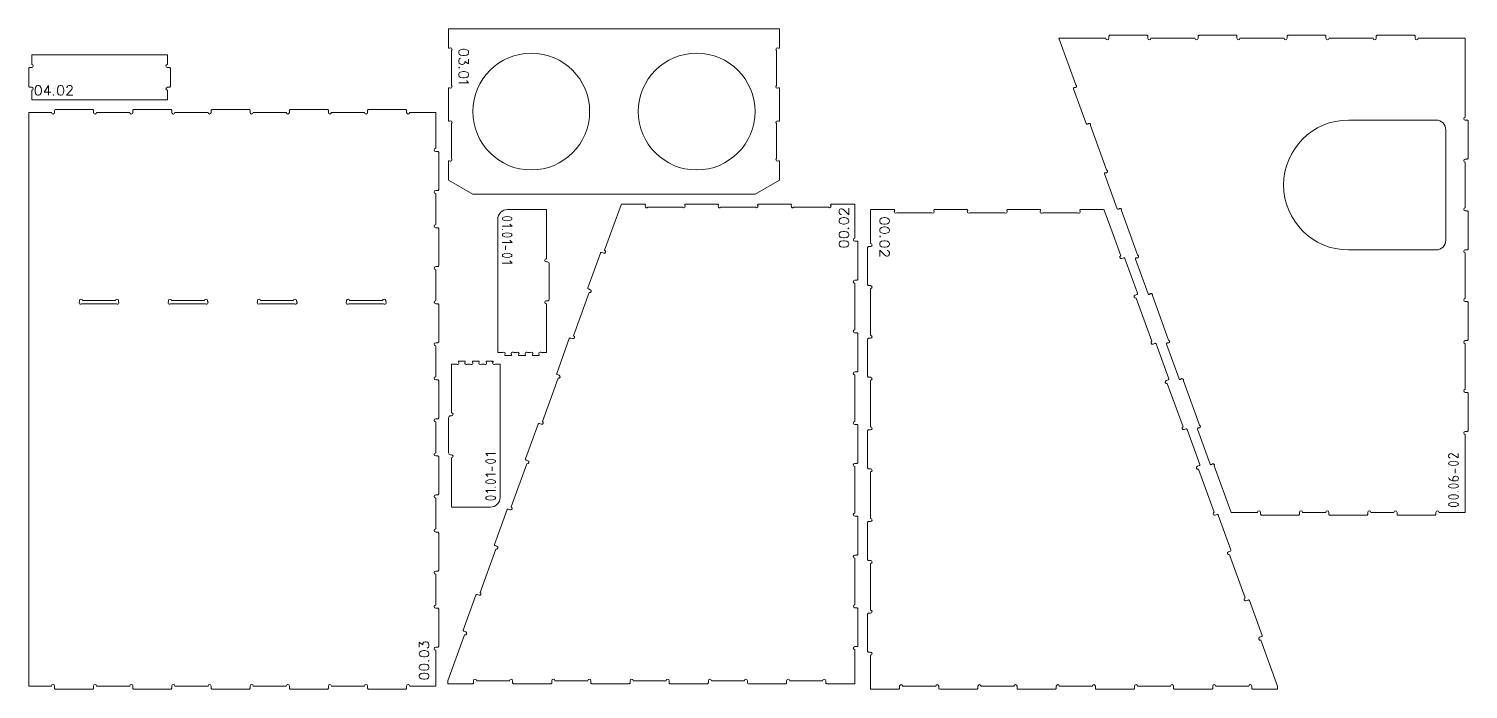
# Model space of a CAD drawing. Header units: millimetres. Extents: x 10 to 1490, y 10 to 689.
import ezdxf

# ---------------------------------------------------------------- set-up
doc = ezdxf.new("R2010")
doc.units = ezdxf.units.MM
doc.layers.add('cut', color=7, linetype='Continuous', lineweight=0)
doc.layers.add('mark', color=7, linetype='Continuous', lineweight=0)

msp = doc.modelspace()

# ---------------------------------------------------------------- linework, layer by layer
at = {"layer": 'cut'}
for points in [[(441.7, 688.7), (781.7, 688.7), (781.7, 668.7), (780.8, 668.7, 1), (778.6, 666.5), (778.6, 630.5, 1), (780.8, 628.2), (781.7, 628.2), (781.7, 593.7), (780.8, 593.7, 1), (778.6, 591.4), (778.6, 555.4, 1), (780.8, 553.2), (781.7, 553.2), (781.7, 533.2), (756.7, 518.7), (466.7, 518.7), (441.7, 533.2), (441.7, 553.2), (442.5, 553.2, 1), (444.8, 555.4), (444.8, 591.4, 1), (442.5, 593.7), (441.7, 593.7), (441.7, 628.2), (442.5, 628.2, 1), (444.8, 630.5), (444.8, 666.5, 1), (442.5, 668.7), (441.7, 668.7)], [(1486.8, 679), (1486.8, 598.1, 1), (1486.8, 594.9), (1488.8, 594.9, -0.414214), (1489.8, 593.9), (1489.8, 555.9, -0.414214), (1488.8, 554.9), (1486.8, 554.9, 1), (1486.8, 551.7), (1486.8, 504.8, 1), (1486.8, 501.6), (1488.8, 501.6, -0.414214), (1489.8, 500.6), (1489.8, 462.6, -0.414214), (1488.8, 461.6), (1486.8, 461.6, 1), (1486.8, 458.5), (1486.8, 411.6, 1), (1486.8, 408.4), (1488.8, 408.4, -0.414214), (1489.8, 407.4), (1489.8, 369.4, -0.414214), (1488.8, 368.4), (1486.8, 368.4, 1), (1486.8, 365.2), (1486.8, 318.3, 1), (1486.8, 315.1), (1488.8, 315.1, -0.414214), (1489.8, 314.1), (1489.8, 276.1, -0.414214), (1488.8, 275.1), (1486.8, 275.1, 1), (1486.8, 271.9), (1486.8, 191.9), (1459.8, 191.9, 1), (1456.6, 191.9), (1456.6, 189.9, -0.414214), (1455.6, 188.9), (1417.6, 188.9, -0.414214), (1416.6, 189.9), (1416.6, 191.9, 1), (1413.5, 191.9), (1389.7, 191.9, 1), (1386.5, 191.9), (1386.5, 189.9, -0.414214), (1385.5, 188.9), (1347.5, 188.9, -0.414214), (1346.5, 189.9), (1346.5, 191.9, 1), (1343.3, 191.9), (1319.5, 191.9, 1), (1316.4, 191.9), (1316.4, 189.9, -0.414214), (1315.4, 188.9), (1277.4, 188.9, -0.414214), (1276.4, 189.9), (1276.4, 191.9, 1), (1273.2, 191.9), (1246.2, 191.9), (1228.8, 239.7, 1), (1226, 241), (1225.7, 240.9, -0.414214), (1224.4, 241.5), (1211.4, 277.2, -0.414213), (1212, 278.5), (1212.3, 278.6, 1), (1213.6, 281.5), (1197, 327.1, 1), (1194.1, 328.5), (1193.9, 328.4, -0.414214), (1192.6, 329), (1179.6, 364.7, -0.414213), (1180.2, 366), (1180.5, 366, 1), (1181.8, 368.9), (1165.2, 414.6, 1), (1162.3, 415.9), (1162.1, 415.8, -0.414214), (1160.8, 416.4), (1147.8, 452.1, -0.414214), (1148.4, 453.4), (1148.6, 453.5, 1), (1150, 456.4), (1133.4, 502, 1), (1130.5, 503.3), (1130.2, 503.3, -0.414213), (1129, 503.9), (1116, 539.6, -0.414214), (1116.6, 540.8), (1116.8, 540.9, 1), (1118.1, 543.8), (1101.5, 589.5, 1), (1098.7, 590.8), (1098.4, 590.7, -0.414214), (1097.1, 591.3), (1084.1, 627, -0.414214), (1084.7, 628.3), (1085, 628.4, 1), (1086.3, 631.3), (1068.9, 679), (1117.3, 679, 1), (1120.5, 679), (1120.5, 681.1, -0.414214), (1121.5, 682.1), (1159.5, 682.1, -0.414214), (1160.5, 681.1), (1160.5, 679, 1), (1163.7, 679), (1208.9, 679, 1), (1212.1, 679), (1212.1, 681.1, -0.414214), (1213.1, 682.1), (1251.1, 682.1, -0.414214), (1252.1, 681.1), (1252.1, 679, 1), (1255.2, 679), (1300.5, 679, 1), (1303.6, 679), (1303.6, 681.1, -0.414214), (1304.6, 682.1), (1342.6, 682.1, -0.414214), (1343.6, 681.1), (1343.6, 679, 1), (1346.8, 679), (1392, 679, 1), (1395.2, 679), (1395.2, 681.1, -0.414214), (1396.2, 682.1), (1434.2, 682.1, -0.414214), (1435.2, 681.1), (1435.2, 679, 1), (1438.4, 679)], [(13.2, 615.9), (13.2, 625.6, 1), (13.2, 628.7), (11.2, 628.7, -0.414214), (10.2, 629.7), (10.2, 648, -0.414214), (11.2, 649), (13.2, 649, 1), (13.2, 652.2), (13.2, 661.9), (152.7, 661.9), (152.7, 652.2, 1), (152.7, 649), (154.7, 649, -0.414214), (155.7, 648), (155.7, 629.7, -0.414214), (154.7, 628.7), (152.7, 628.7, 1), (152.7, 625.6), (152.7, 615.9)], [(428.5, 13.4), (401.7, 13.4, 1), (398.5, 13.4), (398.5, 11.2, -0.414214), (397.5, 10.2), (359.5, 10.2, -0.414214), (358.5, 11.2), (358.5, 13.4, 1), (355.3, 13.4), (321.2, 13.4, 1), (318.1, 13.4), (318.1, 11.2, -0.414214), (317.1, 10.2), (279.1, 10.2, -0.414214), (278.1, 11.2), (278.1, 13.4, 1), (274.9, 13.4), (240.8, 13.4, 1), (237.6, 13.4), (237.6, 11.2, -0.414214), (236.6, 10.2), (198.6, 10.2, -0.414214), (197.6, 11.2), (197.6, 13.4, 1), (194.4, 13.4), (160.3, 13.4, 1), (157.1, 13.4), (157.1, 11.2, -0.414214), (156.1, 10.2), (118.1, 10.2, -0.414214), (117.1, 11.2), (117.1, 13.4, 1), (114, 13.4), (79.9, 13.4, 1), (76.7, 13.4), (76.7, 11.2, -0.414214), (75.7, 10.2), (37.7, 10.2, -0.414214), (36.7, 11.2), (36.7, 13.4, 1), (33.5, 13.4), (10.2, 13.4), (10.2, 602.7), (33.5, 602.7, 1), (36.7, 602.7), (36.7, 604.9, -0.414213), (37.7, 605.9), (75.7, 605.9, -0.414214), (76.7, 604.9), (76.7, 602.7, 1), (79.9, 602.7), (114, 602.7, 1), (117.1, 602.7), (117.1, 604.9, -0.414214), (118.1, 605.9), (156.1, 605.9, -0.414214), (157.1, 604.9), (157.1, 602.7, 1), (160.3, 602.7), (194.4, 602.7, 1), (197.6, 602.7), (197.6, 604.9, -0.414214), (198.6, 605.9), (236.6, 605.9, -0.414214), (237.6, 604.9), (237.6, 602.7, 1), (240.8, 602.7), (274.9, 602.7, 1), (278.1, 602.7), (278.1, 604.9, -0.414214), (279.1, 605.9), (317.1, 605.9, -0.414214), (318.1, 604.9), (318.1, 602.7, 1), (321.2, 602.7), (355.3, 602.7, 1), (358.5, 602.7), (358.5, 604.9, -0.414214), (359.5, 605.9), (397.5, 605.9, -0.414214), (398.5, 604.9), (398.5, 602.7, 1), (401.7, 602.7), (428.5, 602.7), (428.5, 565.8, 1), (428.5, 562.6), (430.5, 562.6, -0.414214), (431.5, 561.6), (431.5, 523.6, -0.414214), (430.5, 522.6), (428.5, 522.6, 1), (428.5, 519.4), (428.5, 487.6, 1), (428.5, 484.4), (430.5, 484.4, -0.414214), (431.5, 483.4), (431.5, 445.4, -0.414214), (430.5, 444.4), (428.5, 444.4, 1), (428.5, 441.2), (428.5, 409.4, 1), (428.5, 406.2), (430.5, 406.2, -0.414214), (431.5, 405.2), (431.5, 367.2, -0.414214), (430.5, 366.2), (428.5, 366.2, 1), (428.5, 363), (428.5, 331.2, 1), (428.5, 328), (430.5, 328, -0.414214), (431.5, 327), (431.5, 289, -0.414214), (430.5, 288), (428.5, 288, 1), (428.5, 284.8), (428.5, 253, 1), (428.5, 249.8), (430.5, 249.8, -0.414214), (431.5, 248.8), (431.5, 210.8, -0.414214), (430.5, 209.8), (428.5, 209.8, 1), (428.5, 206.6), (428.5, 174.8, 1), (428.5, 171.6), (430.5, 171.6, -0.414214), (431.5, 170.6), (431.5, 132.6, -0.414214), (430.5, 131.6), (428.5, 131.6, 1), (428.5, 128.4), (428.5, 96.6, 1), (428.5, 93.4), (430.5, 93.4, -0.414214), (431.5, 92.4), (431.5, 54.4, -0.414214), (430.5, 53.4), (428.5, 53.4, 1), (428.5, 50.2)], [(1411.8, 595), (1366.8, 595, 1), (1366.8, 461.5), (1456.8, 461.5, 0.414214), (1466.8, 471.5), (1466.8, 585, 0.414214), (1456.8, 595)], [(859.3, 15.8), (830.4, 15.8, -0.414214), (829.4, 16.8), (829.4, 18.9, 1), (826.2, 18.9), (792.3, 18.9, 1), (789.2, 18.9), (789.2, 16.8, -0.414214), (788.2, 15.8), (749.9, 15.8, -0.414213), (748.9, 16.8), (748.9, 18.9, 1), (745.7, 18.9), (711.9, 18.9, 1), (708.7, 18.9), (708.7, 16.8, -0.414214), (707.7, 15.8), (669.5, 15.8, -0.414214), (668.5, 16.8), (668.5, 18.9, 1), (665.3, 18.9), (631.4, 18.9, 1), (628.3, 18.9), (628.3, 16.8, -0.414214), (627.3, 15.8), (589, 15.8, -0.414214), (588, 16.8), (588, 18.9, 1), (584.8, 18.9), (551, 18.9, 1), (547.8, 18.9), (547.8, 16.8, -0.414214), (546.8, 15.8), (508.5, 15.8, -0.414214), (507.5, 16.8), (507.5, 18.9, 1), (504.4, 18.9), (470.5, 18.9, 1), (467.3, 18.9), (467.3, 16.8, -0.414214), (466.3, 15.8), (441, 15.8), (441, 18.8), (458.2, 66.1, 1), (459.3, 69.1), (457.4, 69.8, -0.414214), (456.8, 71), (469.8, 106.8, -0.414214), (471.1, 107.4), (473, 106.7, 1), (474.1, 109.6), (490.2, 154, 1), (491.3, 157), (489.4, 157.7, -0.414213), (488.8, 158.9), (501.8, 194.7, -0.414214), (503.1, 195.2), (505, 194.6, 1), (506.1, 197.5), (522.2, 241.9, 1), (523.3, 244.9), (521.4, 245.6, -0.414213), (520.8, 246.8), (533.8, 282.5, -0.414214), (535.1, 283.1), (537, 282.5, 1), (538.1, 285.4), (554.2, 329.8, 1), (555.3, 332.8), (553.4, 333.5, -0.414213), (552.8, 334.7), (565.8, 370.4, -0.414214), (567.1, 371), (569, 370.4, 1), (570.1, 373.3), (586.2, 417.7, 1), (587.3, 420.7), (585.4, 421.4, -0.414213), (584.8, 422.6), (597.8, 458.3, -0.414214), (599.1, 458.9), (601, 458.3, 1), (602, 461.2), (619, 507.9, -0.315299), (620, 508.6), (643.2, 508.6, -0.414214), (644.2, 507.6), (644.2, 507.6, 1), (646.4, 505.3), (682.1, 505.3, 1), (684.4, 507.6), (684.4, 507.6, -0.414214), (685.4, 508.6), (718.2, 508.6, -0.414214), (719.2, 507.6), (719.2, 507.6, 1), (721.4, 505.3), (757.1, 505.3, 1), (759.4, 507.6), (759.4, 507.6, -0.414214), (760.4, 508.6), (793.2, 508.6, -0.414214), (794.2, 507.6), (794.2, 507.6, 1), (796.4, 505.3), (832.1, 505.3, 1), (834.4, 507.6), (834.4, 507.6, -0.414214), (835.4, 508.6), (858.3, 508.6, -0.414214), (859.3, 507.6), (859.3, 473.6, 1), (859.3, 470.5), (861.3, 470.5, -0.414214), (862.3, 469.5), (862.3, 431.5, -0.414214), (861.3, 430.5), (859.3, 430.5, 1), (859.3, 427.3), (859.3, 379.5, 1), (859.3, 376.3), (861.3, 376.3, -0.414214), (862.3, 375.3), (862.3, 337.3, -0.414214), (861.3, 336.3), (859.3, 336.3, 1), (859.3, 333.1), (859.3, 285.3, 1), (859.3, 282.2), (861.3, 282.2, -0.414214), (862.3, 281.2), (862.3, 243.2, -0.414214), (861.3, 242.2), (859.3, 242.2, 1), (859.3, 239), (859.3, 191.2, 1), (859.3, 188), (861.3, 188, -0.414214), (862.3, 187), (862.3, 149, -0.414214), (861.3, 148), (859.3, 148, 1), (859.3, 144.8), (859.3, 97, 1), (859.3, 93.9), (861.3, 93.9, -0.414214), (862.3, 92.9), (862.3, 54.9, -0.414214), (861.3, 53.9), (859.3, 53.9, 1), (859.3, 50.7)], [(542.2, 503), (542.2, 452.4, 1), (542.2, 449.2), (543.2, 449.2, -0.414214), (545.2, 447.2), (545.2, 411.2, -0.414214), (543.2, 409.2), (542.2, 409.2, 1), (542.2, 406), (542.2, 356.1), (537.2, 356.1, 1), (534.9, 353.9), (534.9, 353), (527.9, 353), (527.9, 353.9, 1), (525.7, 356.1), (522.9, 356.1, 1), (520.7, 353.9), (520.7, 353), (513.7, 353), (513.7, 353.9, 1), (511.4, 356.1), (508.7, 356.1, 1), (506.4, 353.9), (506.4, 353), (499.4, 353), (499.4, 353.9, 1), (497.2, 356.1), (492.2, 356.1), (492.2, 493, -0.414214), (502.2, 503)], [(1124.7, 477.5), (1132.7, 455.6, 1), (1133.8, 452.7), (1135.6, 453.3, -0.414214), (1136.9, 452.8), (1149.9, 417, -0.414214), (1149.3, 415.8), (1147.4, 415.1, 1), (1148.5, 412.1), (1164.7, 367.8, 1), (1165.8, 364.8), (1167.6, 365.5, -0.414214), (1168.9, 364.9), (1181.9, 329.1, -0.414214), (1181.3, 327.9), (1179.4, 327.2, 1), (1180.5, 324.2), (1196.7, 279.9, 1), (1197.7, 276.9), (1199.6, 277.6, -0.414214), (1200.9, 277), (1213.9, 241.2, -0.414214), (1213.3, 240), (1211.4, 239.3, 1), (1212.5, 236.3), (1228.6, 192, 1), (1229.7, 189), (1231.6, 189.7, -0.414214), (1232.9, 189.1), (1245.9, 153.4, -0.414213), (1245.3, 152.1), (1243.4, 151.4, 1), (1244.5, 148.4), (1260.6, 104.1, 1), (1261.7, 101.1), (1263.6, 101.8, -0.414214), (1264.9, 101.2), (1277.9, 65.5, -0.414214), (1277.3, 64.2), (1275.4, 63.5, 1), (1276.5, 60.5), (1293.7, 13.2), (1293.7, 10.2), (1268.4, 10.2, -0.414214), (1267.4, 11.2), (1267.4, 13.3, 1), (1264.2, 13.3), (1230.4, 13.3, 1), (1227.2, 13.3), (1227.2, 11.2, -0.414214), (1226.2, 10.2), (1187.9, 10.2, -0.414214), (1186.9, 11.2), (1186.9, 13.3, 1), (1183.8, 13.3), (1149.9, 13.3, 1), (1146.7, 13.3), (1146.7, 11.2, -0.414214), (1145.7, 10.2), (1107.5, 10.2, -0.414214), (1106.5, 11.2), (1106.5, 13.3, 1), (1103.3, 13.3), (1069.4, 13.3, 1), (1066.3, 13.3), (1066.3, 11.2, -0.414214), (1065.3, 10.2), (1027, 10.2, -0.414214), (1026, 11.2), (1026, 13.3, 1), (1022.8, 13.3), (989, 13.3, 1), (985.8, 13.3), (985.8, 11.2, -0.414214), (984.8, 10.2), (946.5, 10.2, -0.414213), (945.5, 11.2), (945.5, 13.3, 1), (942.4, 13.3), (908.5, 13.3, 1), (905.3, 13.3), (905.3, 11.2, -0.414214), (904.3, 10.2), (875.4, 10.2), (875.4, 45.1, 1), (875.4, 48.3), (873.4, 48.3, -0.414214), (872.4, 49.3), (872.4, 87.3, -0.414214), (873.4, 88.3), (875.4, 88.3, 1), (875.4, 91.5), (875.4, 139.3, 1), (875.4, 142.4), (873.4, 142.4, -0.414214), (872.4, 143.4), (872.4, 181.4, -0.414214), (873.4, 182.4), (875.4, 182.4, 1), (875.4, 185.6), (875.4, 233.4, 1), (875.4, 236.6), (873.4, 236.6, -0.414214), (872.4, 237.6), (872.4, 275.6, -0.414214), (873.4, 276.6), (875.4, 276.6, 1), (875.4, 279.8), (875.4, 327.6, 1), (875.4, 330.7), (873.4, 330.7, -0.414214), (872.4, 331.7), (872.4, 369.7, -0.414214), (873.4, 370.7), (875.4, 370.7, 1), (875.4, 373.9), (875.4, 421.7, 1), (875.4, 424.9), (873.4, 424.9, -0.414214), (872.4, 425.9), (872.4, 463.9, -0.414214), (873.4, 464.9), (875.4, 464.9, 1), (875.4, 468.1), (875.4, 502, -0.414214), (876.4, 503), (899.3, 503, -0.414214), (900.3, 502), (900.3, 502, 1), (902.6, 499.7), (938.3, 499.7, 1), (940.5, 502), (940.5, 502, -0.414214), (941.5, 503), (974.3, 503, -0.414214), (975.3, 502), (975.3, 502, 1), (977.6, 499.7), (1013.3, 499.7, 1), (1015.5, 502), (1015.5, 502, -0.414214), (1016.5, 503), (1049.3, 503, -0.414214), (1050.3, 502), (1050.3, 502, 1), (1052.6, 499.7), (1088.3, 499.7, 1), (1090.5, 502), (1090.5, 502, -0.414214), (1091.5, 503), (1114.7, 503, -0.315299), (1115.7, 502.3)], [(100.2, 406.3, 1), (102.4, 408.5), (102.4, 409.5, 1), (99.2, 409.5), (65.4, 409.5, 1), (62.2, 409.5), (62.2, 408.5, 1), (64.5, 406.3)], [(191.7, 406.3, 1), (194, 408.5), (194, 409.5, 1), (190.8, 409.5), (156.9, 409.5, 1), (153.8, 409.5), (153.8, 408.5, 1), (156, 406.3)], [(283.3, 406.3, 1), (285.5, 408.5), (285.5, 409.5, 1), (282.3, 409.5), (248.5, 409.5, 1), (245.3, 409.5), (245.3, 408.5, 1), (247.6, 406.3)], [(374.8, 406.3, 1), (377.1, 408.5), (377.1, 409.5, 1), (373.9, 409.5), (340, 409.5, 1), (336.9, 409.5), (336.9, 408.5, 1), (339.1, 406.3)], [(444.7, 197.3), (444.7, 247.9, 1), (444.7, 251.1), (443.7, 251.1, -0.414214), (441.7, 253.1), (441.7, 289.1, -0.414214), (443.7, 291.1), (444.7, 291.1, 1), (444.7, 294.3), (444.7, 344.2), (449.7, 344.2, 1), (451.9, 346.4), (451.9, 347.3), (458.9, 347.3), (458.9, 346.4, 1), (461.2, 344.2), (463.9, 344.2, 1), (466.2, 346.4), (466.2, 347.3), (473.2, 347.3), (473.2, 346.4, 1), (475.4, 344.2), (478.2, 344.2, 1), (480.4, 346.4), (480.4, 347.3), (487.4, 347.3), (487.4, 346.4, 1), (489.7, 344.2), (494.7, 344.2), (494.7, 207.3, -0.414214), (484.7, 197.3)]]:
    msp.add_lwpolyline(points, format="xyb", close=True, dxfattribs=at)
for centre in [(526.7, 603.7), (696.7, 603.7)]:
    msp.add_circle(centre, 60, dxfattribs=at)
at = {"layer": 'mark'}
for p, q in [((452.2, 656.3), (452.7, 657.6)), ((452.2, 654.9), (452.2, 656.3)), ((452.7, 653.5), (452.2, 654.9)), ((452.7, 657.6), (453.1, 658.1)), ((453.6, 652.6), (452.7, 653.5)), ((453.1, 658.1), (454.1, 658.6)), ((455.1, 652.1), (453.6, 652.6)), ((456, 652.1), (455.1, 652.1)), ((457.4, 652.6), (456, 652.1)), ((457.9, 653), (457.4, 652.6)), ((458.4, 654), (457.9, 653)), ((462.2, 652.6), (458.4, 655.3)), ((458.4, 655.3), (458.4, 654)), ((462.2, 657.6), (462.2, 652.6)), ((452.7, 649.4), (452.2, 648.9)), ((452.2, 648.9), (452.7, 648.4)), ((453.1, 648.9), (452.7, 649.4)), ((30.5, 630.5), (25.9, 623.8)), ((25.9, 623.8), (32.8, 623.8)), ((30.5, 620.5), (30.5, 630.5)), ((53.4, 625.2), (48.9, 620.5)), ((49.3, 628.6), (49.8, 629.5)), ((49.3, 628.1), (49.3, 628.6)), ((49.8, 629.5), (50.2, 630)), ((50.2, 630), (51.2, 630.5)), ((51.2, 630.5), (53, 630.5)), ((53, 630.5), (53.9, 630)), ((54.4, 626.7), (53.4, 625.2)), ((53.9, 630), (54.4, 629.5)), ((54.4, 629.5), (54.8, 628.6)), ((54.8, 627.6), (54.4, 626.7)), ((54.8, 628.6), (54.8, 627.6)), ((462.2, 633.3), (452.2, 633.3)), ((460.3, 635.6), (460.8, 634.7)), ((460.8, 634.7), (462.2, 633.3)), ((35.5, 621.4), (35.1, 621)), ((35.1, 621), (35.5, 620.5)), ((35.5, 620.5), (36, 621)), ((48.9, 620.5), (55.3, 620.5)), ((843.6, 502.9), (844, 503.3)), ((844, 503.3), (845, 503.8)), ((845, 503.8), (845.9, 503.8)), ((845.9, 503.8), (846.9, 503.3)), ((846.9, 503.3), (848.3, 502.4)), ((853.1, 497.6), (853.1, 504.3)), ((843.1, 501.9), (843.6, 502.9)), ((843.1, 500), (843.1, 501.9)), ((843.6, 499), (843.1, 500)), ((844, 498.6), (843.6, 499)), ((845, 498.1), (844, 498.6)), ((845.5, 498.1), (845, 498.1)), ((848.3, 502.4), (853.1, 497.6)), ((496.9, 485.9), (506.9, 485.9)), ((496.9, 482.6), (497.5, 482.6)), ((506.9, 485.9), (504.7, 488.1)), ((852.1, 483.8), (852.6, 483.3)), ((853.1, 483.8), (852.6, 484.3)), ((852.6, 483.3), (853.1, 483.8)), ((885.4, 475.6), (884.9, 475.2)), ((884.9, 475.2), (885.4, 474.7)), ((885.9, 475.2), (885.4, 475.6)), ((496.9, 469.3), (506.9, 469.3)), ((500.2, 461.5), (500.2, 465.9)), ((506.9, 469.3), (504.7, 471.5)), ((889.7, 456.6), (884.9, 461.3)), ((884.9, 461.3), (884.9, 454.7)), ((892.5, 460.9), (893, 460.9)), ((893, 460.9), (893.9, 460.4)), ((893.9, 460.4), (894.4, 459.9)), ((894.4, 459.9), (894.9, 459)), ((894.9, 459), (894.9, 457.1)), ((506.9, 448.1), (496.9, 448.1)), ((504.7, 450.4), (506.9, 448.1)), ((891.1, 455.6), (889.7, 456.6)), ((892, 455.2), (891.1, 455.6)), ((893, 455.2), (892, 455.2)), ((893.9, 455.6), (893, 455.2)), ((894.4, 456.1), (893.9, 455.6)), ((894.9, 457.1), (894.4, 456.1)), ((482.2, 249.9), (480, 252.2)), ((480, 252.2), (490, 252.2)), ((1473, 251.9), (1479.6, 247.8)), ((1479.6, 247.8), (1479.6, 252.2)), ((486.6, 238.8), (486.6, 234.4)), ((1471.3, 247.8), (1470.7, 248)), ((490, 231), (480, 231)), ((480, 231), (482.2, 228.8)), ((1476.3, 232.2), (1476.3, 236.6)), ((490, 214.4), (480, 214.4)), ((480, 214.4), (482.2, 212.2)), ((490, 217.7), (489.4, 217.7)), ((1479.6, 213.3), (1479.1, 213.3)), ((411.5, 53.5), (411.5, 58.5)), ((411.5, 58.5), (415.3, 55.8)), ((415.3, 57.1), (415.8, 58.1)), ((415.3, 55.8), (415.3, 57.1)), ((415.8, 58.1), (416.3, 58.5)), ((416.3, 58.5), (417.7, 59)), ((417.7, 59), (418.7, 59)), ((418.7, 59), (420.1, 58.5)), ((420.6, 53), (419.6, 52.5)), ((420.1, 58.5), (421, 57.6)), ((421, 53.5), (420.6, 53)), ((421, 57.6), (421.5, 56.2)), ((421.5, 54.8), (421, 53.5)), ((421.5, 56.2), (421.5, 54.8)), ((420.6, 39.2), (421, 38.8)), ((421.5, 39.2), (421, 39.7)), ((421, 38.8), (421.5, 39.2))]:
    msp.add_line(p, q, dxfattribs=at)
for points in [[(462.2, 665), (461.7, 666.4), (460.3, 667.3), (457.9, 667.7), (456.5, 667.7), (454.1, 667.3), (452.7, 666.4), (452.2, 665), (452.2, 664.1), (452.7, 662.7), (454.1, 661.8), (456.5, 661.3), (457.9, 661.3), (460.3, 661.8), (461.7, 662.7), (462.2, 664.1)], [(462.2, 642), (461.7, 643.4), (460.3, 644.3), (457.9, 644.8), (456.5, 644.8), (454.1, 644.3), (452.7, 643.4), (452.2, 642), (452.2, 641.1), (452.7, 639.7), (454.1, 638.8), (456.5, 638.3), (457.9, 638.3), (460.3, 638.8), (461.7, 639.7), (462.2, 641.1)], [(19.4, 630.5), (18.1, 630), (17.1, 628.6), (16.7, 626.2), (16.7, 624.8), (17.1, 622.4), (18.1, 621), (19.4, 620.5), (20.4, 620.5), (21.7, 621), (22.7, 622.4), (23.1, 624.8), (23.1, 626.2), (22.7, 628.6), (21.7, 630), (20.4, 630.5)], [(42.4, 630.5), (41, 630), (40.1, 628.6), (39.7, 626.2), (39.7, 624.8), (40.1, 622.4), (41, 621), (42.4, 620.5), (43.3, 620.5), (44.7, 621), (45.6, 622.4), (46.1, 624.8), (46.1, 626.2), (45.6, 628.6), (44.7, 630), (43.3, 630.5)], [(843.1, 491), (843.6, 489.5), (845, 488.6), (847.4, 488.1), (848.8, 488.1), (851.2, 488.6), (852.6, 489.5), (853.1, 491), (853.1, 491.9), (852.6, 493.3), (851.2, 494.3), (848.8, 494.8), (847.4, 494.8), (845, 494.3), (843.6, 493.3), (843.1, 491.9)], [(894.9, 491.8), (894.4, 493.2), (893, 494.2), (890.6, 494.7), (889.2, 494.7), (886.8, 494.2), (885.4, 493.2), (884.9, 491.8), (884.9, 490.9), (885.4, 489.4), (886.8, 488.5), (889.2, 488), (890.6, 488), (893, 488.5), (894.4, 489.4), (894.9, 490.9)], [(843.1, 476.7), (843.6, 475.2), (845, 474.3), (847.4, 473.8), (848.8, 473.8), (851.2, 474.3), (852.6, 475.2), (853.1, 476.7), (853.1, 477.6), (852.6, 479), (851.2, 480), (848.8, 480.5), (847.4, 480.5), (845, 480), (843.6, 479), (843.1, 477.6)], [(894.9, 482.3), (894.4, 483.7), (893, 484.7), (890.6, 485.2), (889.2, 485.2), (886.8, 484.7), (885.4, 483.7), (884.9, 482.3), (884.9, 481.3), (885.4, 479.9), (886.8, 479), (889.2, 478.5), (890.6, 478.5), (893, 479), (894.4, 479.9), (894.9, 481.3)], [(843.1, 467.1), (843.6, 465.7), (845, 464.8), (847.4, 464.3), (848.8, 464.3), (851.2, 464.8), (852.6, 465.7), (853.1, 467.1), (853.1, 468.1), (852.6, 469.5), (851.2, 470.5), (848.8, 471), (847.4, 471), (845, 470.5), (843.6, 469.5), (843.1, 468.1)], [(894.9, 468), (894.4, 469.4), (893, 470.4), (890.6, 470.9), (889.2, 470.9), (886.8, 470.4), (885.4, 469.4), (884.9, 468), (884.9, 467.1), (885.4, 465.6), (886.8, 464.7), (889.2, 464.2), (890.6, 464.2), (893, 464.7), (894.4, 465.6), (894.9, 467.1)], [(411.5, 46.1), (412, 44.7), (413.4, 43.8), (415.8, 43.4), (417.2, 43.4), (419.6, 43.8), (421, 44.7), (421.5, 46.1), (421.5, 47), (421, 48.4), (419.6, 49.3), (417.2, 49.8), (415.8, 49.8), (413.4, 49.3), (412, 48.4), (411.5, 47)], [(411.5, 32.3), (412, 30.9), (413.4, 30), (415.8, 29.6), (417.2, 29.6), (419.6, 30), (421, 30.9), (421.5, 32.3), (421.5, 33.2), (421, 34.6), (419.6, 35.5), (417.2, 36), (415.8, 36), (413.4, 35.5), (412, 34.6), (411.5, 33.2)], [(411.5, 23.1), (412, 21.8), (413.4, 20.8), (415.8, 20.4), (417.2, 20.4), (419.6, 20.8), (421, 21.8), (421.5, 23.1), (421.5, 24.1), (421, 25.4), (419.6, 26.4), (417.2, 26.8), (415.8, 26.8), (413.4, 26.4), (412, 25.4), (411.5, 24.1)]]:
    msp.add_lwpolyline(points, close=True, dxfattribs=at)
for points in [[(497.5, 492.6, 0.25), (506.3, 492.6, 0.5), (506.3, 494.8, 0.25), (497.5, 494.8, 0.5)], [(497.5, 475.9, 0.25), (506.3, 475.9, 0.5), (506.3, 478.1, 0.25), (497.5, 478.1, 0.5)], [(497.5, 454.8, 0.25), (506.3, 454.8, 0.5), (506.3, 457, 0.25), (497.5, 457, 0.5)], [(489.4, 245.5, 0.25), (480.5, 245.5, 0.5), (480.5, 243.3, 0.25), (489.4, 243.3, 0.5)], [(1470.2, 243.3, 0.5), (1470.2, 241.1, 0.25), (1479.1, 241.1, 0.5), (1479.1, 243.3, 0.25)], [(489.4, 224.4, 0.25), (480.5, 224.4, 0.5), (480.5, 222.2, 0.25), (489.4, 222.2, 0.5)], [(1474.1, 224.4), (1474.1, 226.6, -0.414214), (1476.3, 228.9), (1477.4, 228.9, -1), (1477.4, 224.4)], [(489.4, 207.7, 0.25), (480.5, 207.7, 0.5), (480.5, 205.5, 0.25), (489.4, 205.5, 0.5)], [(1470.2, 220, 0.5), (1470.2, 217.8, 0.25), (1479.1, 217.8, 0.5), (1479.1, 220, 0.25)], [(1470.2, 208.9, 0.5), (1470.2, 206.6, 0.25), (1479.1, 206.6, 0.5), (1479.1, 208.9, 0.25)], [(1470.2, 201.1, 0.5), (1470.2, 198.9, 0.25), (1479.1, 198.9, 0.5), (1479.1, 201.1, 0.25)]]:
    msp.add_lwpolyline(points, format="xyb", close=True, dxfattribs=at)
for centre, radius, start, end in [((1471.8, 250), 2.22, 60, 240), ((1474.1, 229), 4.63, 196.2602, 270)]:
    msp.add_arc(centre, radius, start, end, dxfattribs=at)

doc.saveas('drawing.dxf')
